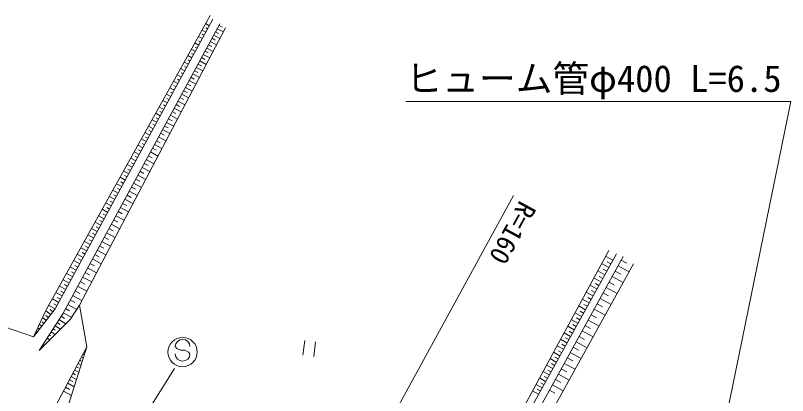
# Model space of a CAD drawing. Units: millimetres, scale not verified. Extents: x 40000 to 680000, y 20000 to 380000.
# Drawn here: x 131152 to 183774, y 311706 to 337656 of the extents above; entities that cross this region are included whole.
import ezdxf
from ezdxf.enums import TextEntityAlignment as Align

# ---------------------------------------------------------------- set-up
doc = ezdxf.new("R2010")
doc.units = ezdxf.units.MM
doc.header["$LTSCALE"] = 1000
doc.layers.add('M-BGD', color=7, linetype='Continuous', lineweight=13)
doc.layers.add('M-STR-HTXT', color=7, linetype='Continuous', lineweight=13)
doc.styles.add('ＭＳ ゴシック', font='')
doc.styles.get('ＭＳ ゴシック').set_extended_font_data('MS Gothic')

msp = doc.modelspace()

# ---------------------------------------------------------------- linework, layer by layer
at = {"layer": 'M-BGD'}
for p, q in [((133251, 317555), (144423, 337656)), ((133860, 317620), (144609, 337393)), ((134375, 317296), (145084, 337073)), ((135520, 317886), (145467, 336807)), ((144370, 336954), (144111, 337094)), ((144250, 336734), (144121, 336804)), ((145029, 336971), (145234, 336860)), ((144131, 336514), (143868, 336657)), ((144012, 336295), (143880, 336366)), ((144671, 336311), (145088, 336086)), ((144790, 336531), (144999, 336418)), ((144910, 336751), (145321, 336528)), ((143653, 335636), (143382, 335783)), ((143892, 336075), (143625, 336220)), ((143773, 335855), (143639, 335928)), ((144433, 335872), (144855, 335643)), ((144552, 336092), (144763, 335977)), ((143415, 335196), (143139, 335346)), ((143534, 335416), (143398, 335490)), ((144076, 335212), (144293, 335095)), ((144195, 335432), (144623, 335201)), ((144314, 335652), (144528, 335536)), ((143176, 334757), (142896, 334909)), ((143295, 334977), (143157, 335052)), ((143838, 334773), (144057, 334654)), ((143957, 334992), (144390, 334758)), ((142937, 334318), (142653, 334472)), ((142818, 334098), (142676, 334175)), ((143056, 334538), (142917, 334613)), ((143599, 334331), (143821, 334211)), ((143719, 334553), (144157, 334315)), ((142698, 333879), (142411, 334035)), ((142579, 333659), (142435, 333737)), ((143236, 333660), (143685, 333417)), ((143357, 333884), (143582, 333763)), ((143479, 334109), (143923, 333869)), ((142220, 333000), (141925, 333161)), ((142459, 333439), (142168, 333598)), ((142340, 333220), (142194, 333299)), ((142989, 333205), (143444, 332959)), ((143113, 333432), (143340, 333309)), ((141982, 332561), (141682, 332724)), ((142101, 332780), (141953, 332861)), ((142740, 332745), (143201, 332495)), ((142865, 332975), (143095, 332850)), ((141743, 332121), (141439, 332287)), ((141862, 332341), (141712, 332423)), ((142488, 332278), (142954, 332026)), ((142614, 332512), (142847, 332385)), ((141504, 331682), (141196, 331850)), ((141385, 331463), (141231, 331546)), ((141623, 331902), (141471, 331984)), ((142103, 331568), (142342, 331438)), ((142232, 331807), (142704, 331551)), ((142360, 332043), (142596, 331915)), ((141265, 331243), (140953, 331413)), ((141146, 331023), (140990, 331108)), ((141842, 331087), (142084, 330956)), ((141973, 331329), (142451, 331070)), ((140788, 330364), (140467, 330539)), ((141026, 330804), (140710, 330976)), ((140907, 330584), (140749, 330670)), ((141579, 330600), (141824, 330467)), ((141711, 330845), (142195, 330583)), ((140549, 329925), (140224, 330101)), ((140668, 330145), (140508, 330232)), ((141312, 330107), (141560, 329973)), ((141446, 330355), (141936, 330090)), ((140310, 329486), (139981, 329664)), ((140429, 329705), (140267, 329794)), ((141042, 329608), (141293, 329472)), ((141178, 329859), (141674, 329591)), ((140071, 329047), (139739, 329227)), ((139952, 328827), (139785, 328917)), ((140191, 329266), (140026, 329355)), ((140768, 329103), (141022, 328965)), ((140906, 329357), (141408, 329085)), ((139832, 328607), (139496, 328790)), ((139713, 328388), (139545, 328479)), ((140491, 328592), (140749, 328452)), ((140631, 328849), (141139, 328574)), ((139355, 327729), (139010, 327916)), ((139594, 328168), (139253, 328353)), ((139474, 327948), (139304, 328041)), ((140211, 328074), (140471, 327933)), ((140352, 328334), (140867, 328056)), ((139116, 327289), (138767, 327479)), ((139235, 327509), (139063, 327603)), ((139927, 327550), (140191, 327407)), ((140070, 327813), (140591, 327531)), ((138877, 326850), (138524, 327042)), ((138997, 327070), (138822, 327165)), ((139640, 327019), (139907, 326874)), ((139784, 327286), (140312, 327000)), ((138638, 326411), (138281, 326605)), ((138519, 326191), (138340, 326288)), ((138758, 326630), (138581, 326726)), ((139349, 326481), (139619, 326335)), ((139495, 326752), (140029, 326463)), ((138400, 325972), (138038, 326168)), ((138280, 325752), (138099, 325850)), ((139054, 325937), (139328, 325789)), ((139202, 326211), (139743, 325918)), ((137922, 325093), (137552, 325294)), ((138161, 325532), (137795, 325731)), ((138041, 325313), (137859, 325412)), ((138756, 325386), (139033, 325236)), ((138906, 325664), (139453, 325367)), ((137683, 324654), (137309, 324857)), ((137803, 324873), (137618, 324974)), ((138454, 324829), (138734, 324677)), ((138606, 325109), (139160, 324809)), ((137444, 324214), (137067, 324420)), ((137564, 324434), (137377, 324536)), ((138148, 324264), (138432, 324110)), ((138302, 324548), (138863, 324244)), ((137206, 323775), (136824, 323983)), ((137086, 323555), (136895, 323659)), ((137325, 323995), (137136, 324097)), ((137838, 323692), (138126, 323537)), ((137994, 323980), (138562, 323672)), ((136728, 322897), (136338, 323109)), ((136967, 323336), (136581, 323546)), ((136847, 323116), (136654, 323221)), ((137525, 323114), (137816, 322956)), ((137683, 323405), (138258, 323093)), ((136489, 322457), (136095, 322672)), ((136609, 322677), (136413, 322783)), ((137367, 322823), (137950, 322507)), ((136250, 322018), (135852, 322235)), ((136370, 322238), (136173, 322345)), ((137048, 322233), (137638, 321914)), ((137208, 322528), (137503, 322368)), ((136011, 321579), (135609, 321797)), ((136131, 321798), (135932, 321907)), ((136725, 321636), (137322, 321313)), ((136887, 321934), (137185, 321773)), ((161182, 302414), (171585, 321603)), ((135773, 321139), (135366, 321360)), ((135653, 320920), (135450, 321030)), ((135892, 321359), (135691, 321468)), ((136398, 321032), (137002, 320704)), ((136561, 321334), (136863, 321170)), ((172577, 321198), (163153, 304096)), ((172114, 321376), (164713, 308047)), ((171871, 320939), (171375, 321215)), ((135295, 320261), (134880, 320486)), ((135534, 320700), (135123, 320923)), ((135414, 320480), (135209, 320592)), ((136232, 320726), (136538, 320560)), ((164206, 304307), (173273, 320690)), ((171595, 320443), (171104, 320716)), ((171733, 320691), (171485, 320829)), ((172233, 320574), (172981, 320162)), ((172439, 320948), (172813, 320742)), ((135056, 319822), (134637, 320049)), ((135176, 320041), (134968, 320154)), ((135899, 320110), (136208, 319942)), ((136066, 320420), (136678, 320088)), ((171323, 319952), (170837, 320222)), ((171459, 320198), (171214, 320334)), ((172028, 320201), (172401, 319995)), ((134817, 319382), (134394, 319612)), ((134937, 319602), (134727, 319716)), ((135561, 319487), (135875, 319317)), ((135731, 319800), (136350, 319465)), ((171053, 319466), (170572, 319733)), ((171188, 319709), (170945, 319844)), ((171617, 319455), (171989, 319250)), ((171822, 319828), (172568, 319416)), ((134579, 318943), (134152, 319175)), ((134698, 319163), (134487, 319278)), ((135391, 319173), (136018, 318833)), ((170786, 318985), (170309, 319249)), ((170919, 319225), (170679, 319359)), ((171411, 319083), (172156, 318672)), ((134340, 318504), (133909, 318738)), ((134220, 318284), (134005, 318401)), ((134459, 318723), (134246, 318839)), ((135047, 318538), (135682, 318194)), ((135219, 318856), (135537, 318684)), ((170521, 318508), (170049, 318770)), ((170390, 318272), (170154, 318403)), ((170653, 318746), (170415, 318879)), ((171207, 318711), (171578, 318506)), ((133862, 317625), (133423, 317864)), ((134101, 318064), (133666, 318301)), ((133982, 317845), (133764, 317963)), ((134715, 317925), (135329, 317593)), ((134871, 316894), (135520, 317886)), ((134881, 318232), (135188, 318066)), ((135520, 317886), (136026, 315043)), ((170259, 318036), (169792, 318296)), ((170130, 317803), (169896, 317932)), ((170797, 317968), (171168, 317763)), ((171002, 318339), (171745, 317929)), ((132381, 315727), (133860, 317620)), ((132381, 315727), (133251, 317555)), ((133555, 317231), (133221, 317492)), ((133709, 317428), (133512, 317582)), ((134409, 317359), (134975, 317053)), ((134562, 317642), (134845, 317489)), ((169743, 317107), (169286, 317361)), ((170000, 317569), (169538, 317826)), ((169872, 317338), (169640, 317467)), ((170593, 317597), (171335, 317188)), ((132775, 314789), (134375, 317296)), ((132775, 314789), (134871, 316894)), ((133247, 316837), (133001, 317029)), ((133401, 317034), (133234, 317164)), ((134120, 316896), (134580, 316602)), ((134267, 317126), (134497, 316979)), ((169489, 316649), (169036, 316901)), ((169616, 316878), (169387, 317005)), ((170184, 316856), (170925, 316447)), ((170388, 317226), (170759, 317022)), ((130403, 316410), (132381, 315727)), ((132786, 316245), (132706, 316308)), ((132939, 316442), (132780, 316567)), ((133093, 316640), (132970, 316736)), ((133716, 316264), (133854, 316176)), ((133851, 316475), (134219, 316239)), ((133985, 316685), (134169, 316568)), ((169238, 316196), (168789, 316445)), ((169363, 316423), (169137, 316549)), ((169980, 316486), (170350, 316282)), ((132478, 315851), (132442, 315879)), ((132632, 316048), (132560, 316104)), ((133447, 315842), (133539, 315784)), ((133582, 316053), (133858, 315877)), ((168989, 315748), (168545, 315994)), ((169113, 315972), (168889, 316096)), ((169573, 315747), (169942, 315543)), ((169777, 316116), (170516, 315708)), ((133178, 315421), (133224, 315392)), ((133313, 315632), (133497, 315514)), ((150870, 315468), (150741, 314476)), ((151613, 315371), (151484, 314380)), ((168742, 315304), (168302, 315548)), ((168865, 315526), (168643, 315649)), ((169370, 315378), (170108, 314971)), ((133044, 315210), (133136, 315151)), ((136026, 315043), (133108, 309523)), ((136026, 315043), (133965, 308520)), ((135885, 314777), (135934, 314751)), ((136002, 314998), (136026, 314985)), ((168498, 314864), (168063, 315106)), ((168377, 314645), (168159, 314766)), ((168620, 315084), (168400, 315206)), ((169167, 315009), (169535, 314806)), ((135651, 314335), (135780, 314266)), ((135768, 314556), (135833, 314521)), ((168013, 313990), (167586, 314227)), ((168255, 314427), (167824, 314666)), ((168134, 314208), (167919, 314328)), ((168761, 314273), (169129, 314070)), ((168964, 314641), (169701, 314234)), ((135301, 313672), (135446, 313595)), ((135418, 313893), (135627, 313782)), ((135534, 314114), (135639, 314058)), ((167770, 313553), (167348, 313787)), ((167891, 313771), (167678, 313890)), ((168558, 313905), (169294, 313500)), ((135067, 313229), (135252, 313131)), ((135184, 313450), (135474, 313297)), ((167527, 313115), (167110, 313347)), ((167649, 313334), (167438, 313451)), ((168154, 313171), (168888, 312766)), ((168356, 313538), (168723, 313335)), ((134830, 312782), (135057, 312662)), ((134950, 313008), (135321, 312812)), ((167285, 312678), (166871, 312908)), ((167406, 312897), (167197, 313013)), ((167952, 312804), (168318, 312602)), ((134564, 312278), (134841, 312131)), ((134711, 312555), (135164, 312315)), ((167042, 312241), (166633, 312468)), ((166920, 312023), (166716, 312136)), ((167163, 312460), (166957, 312574)), ((167548, 312072), (167914, 311870)), ((167750, 312438), (168483, 312034)), ((134417, 312000), (134972, 311707)), ((166799, 311804), (166395, 312029))]:
    msp.add_line(p, q, dxfattribs=at)
at = {"layer": 'M-STR-HTXT'}
for p, q in [((146942, 292090), (165090, 325355)), ((142045, 315054), (142152, 314919)), ((142152, 314919), (142398, 314809)), ((142398, 314809), (142699, 314809)), ((142699, 314809), (142945, 314671)), ((142945, 314671), (143045, 314554)), ((141981, 313545), (134766, 302025))]:
    msp.add_line(p, q, dxfattribs=at)
msp.add_lwpolyline([(175714, 291157), (183997, 331782), (157747, 331782)], dxfattribs=at)
msp.add_circle((142545, 314679), 1000, dxfattribs=at)
for centre, start, end in [((142545, 315054), 0, 180), ((142545, 314554), 180, 0)]:
    msp.add_arc(centre, 500, start, end, dxfattribs=at)

# ---------------------------------------------------------------- texts
at = {"layer": 'M-STR-HTXT', "style": 'ＭＳ ゴシック'}
msp.add_text('ヒューム管φ400 L=6.5', height=1833, dxfattribs=at).set_placement((157747, 331882), align=Align.BOTTOM_LEFT)
msp.add_text('R=160', height=1320, rotation=241.352, dxfattribs=at).set_placement((165190, 325285), align=Align.BOTTOM_LEFT)

doc.saveas('drawing.dxf')
